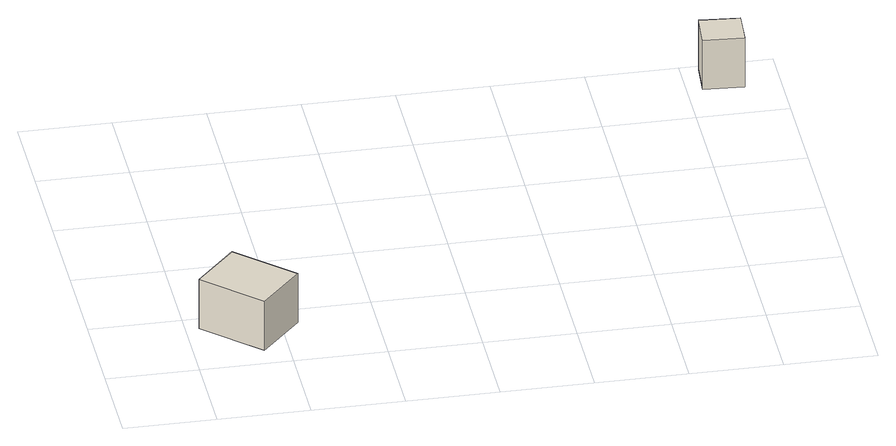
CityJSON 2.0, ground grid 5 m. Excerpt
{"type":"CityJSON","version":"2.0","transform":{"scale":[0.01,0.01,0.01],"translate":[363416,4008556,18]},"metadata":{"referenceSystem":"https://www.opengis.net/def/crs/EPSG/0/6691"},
"CityObjects":{
"building1":{"type":"Building","attributes":{"枝番":1,"利根川水系渡良瀬川洪水浸水想定区域（想定最大規模）.規模":"L2","利根川水系渡良瀬川洪水浸水想定区域（想定最大規模）.浸水ランク":"1","利根川水系渡良瀬川洪水浸水想定区域（想定最大規模）.浸水深":0.24,"利根川水系渡良瀬川洪水浸水想定区域（想定最大規模）.継続時間":53.4,"利根川水系利根川洪水浸水想定区域（計画規模）.規模":"L1","利根川水系利根川洪水浸水想定区域（計画規模）.浸水ランク":"2","利根川水系利根川洪水浸水想定区域（計画規模）.浸水深":2.63,"利根川水系利根川洪水浸水想定区域（想定最大規模）.規模":"L2","利根川水系利根川洪水浸水想定区域（想定最大規模）.浸水ランク":"3","利根川水系利根川洪水浸水想定区域（想定最大規模）.浸水深":4.12,"BuildingDetails.prefecture":"10","BuildingDetails.city":"10207"},"geometry":[{"type":"Solid","lod":"1","boundaries":[[[[0,1,2,3]],[[2,4,5,3]],[[1,6,4,2]],[[0,7,6,1]],[[3,5,7,0]],[[4,6,7,5]]]]}]},
"building2":{"type":"Building","attributes":{"枝番":1,"利根川水系渡良瀬川洪水浸水想定区域（想定最大規模）.規模":"L2","利根川水系渡良瀬川洪水浸水想定区域（想定最大規模）.浸水ランク":"2","利根川水系渡良瀬川洪水浸水想定区域（想定最大規模）.浸水深":0.73,"利根川水系渡良瀬川洪水浸水想定区域（想定最大規模）.継続時間":73.4,"利根川水系利根川洪水浸水想定区域（計画規模）.規模":"L1","利根川水系利根川洪水浸水想定区域（計画規模）.浸水ランク":"3","利根川水系利根川洪水浸水想定区域（計画規模）.浸水深":3.13,"利根川水系利根川洪水浸水想定区域（想定最大規模）.規模":"L2","利根川水系利根川洪水浸水想定区域（想定最大規模）.浸水ランク":"3","利根川水系利根川洪水浸水想定区域（想定最大規模）.浸水深":4.62,"BuildingDetails.prefecture":"10","BuildingDetails.city":"10207"},"geometry":[{"type":"Solid","lod":"1","boundaries":[[[[8,9,10,11]],[[10,12,13,11]],[[9,14,12,10]],[[8,15,14,9]],[[11,13,15,8]],[[12,14,15,13]]]]}]}
},
"vertices":[
[62,366,65],[283,606,65],[580,330,65],[359,91,65],[580,330,365],[359,91,365],[283,606,365],[62,366,365],
[3081,2269,40],[3097,2470,40],[3317,2452,40],[3302,2252,40],[3317,2452,340],[3302,2252,340],[3097,2470,340],[3081,2269,340]
]}
